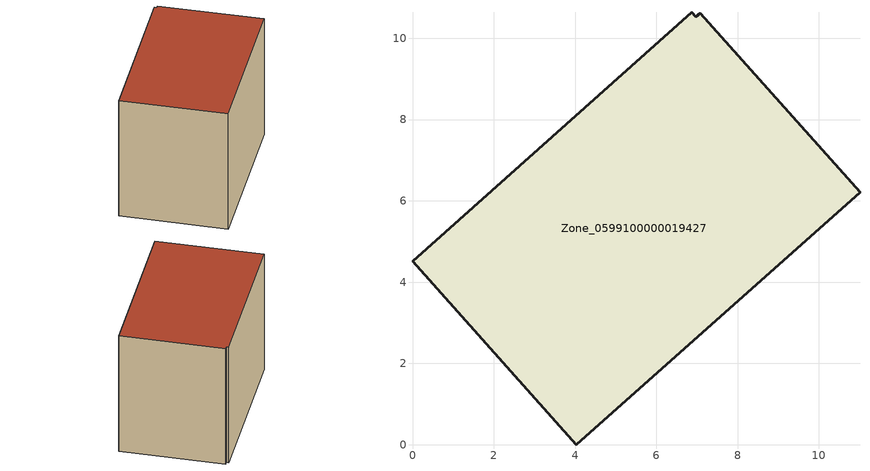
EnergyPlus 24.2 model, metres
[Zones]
Zone_0599100000019427
 floor ground (C_G): 7.08,10.62 11.01,6.21 4.03,0 0,4.52 6.87,10.64 6.97,10.53 z0
 wall outside (C_F): 4.03,0 11.01,6.21 7.08,10.62 6.97,10.53 6.87,10.64 0,4.52 4.03,0 z0:7.55
 roof outside (C_R): 11.01,6.21 7.08,10.62 6.97,10.53 6.87,10.64 0,4.52 4.03,0 z7.55
[BUILDING]
Pand.0599100000019427: North Axis=0; Terrain=City; Loads Convergence Tolerance Value=0.04; Temperature Convergence Tolerance Value=0.4; Solar Distribution=FullExterior; Maximum Number of Warmup Days=25; Minimum Number of Warmup Days=1
[Site:Location]
Rotterdam.The.Hague.AP_ZH_NLD Design_Conditions: Latitude=51.96; Longitude=4.45; Time Zone=1; Elevation=-4.5
[SITE:GROUNDTEMPERATURE:BUILDINGSURFACE]
18, 18, 18, 18, 18, 18, 18, 18, 18, 18, 18, 18
[MATERIAL] Thermal Absorptance=0.9; Solar Absorptance=0.7; Visible Absorptance=0.7
Name | Roughness | Thickness | Conductivity | Density | Specific Heat
G.TI.1965-1974 | MediumSmooth | 0.15 | 0.882353 | 540 | 1210
F.TI.1965-1974 | Rough | 0.3 | 0.697674 | 1920 | 840
R.TI.1965-1974 | MediumRough | 0.2 | 0.232558 | 1500 | 1000
[CONSTRUCTION]
C_G: G.TI.1965-1974
C_F: F.TI.1965-1974
C_R: R.TI.1965-1974
[ZONE]
Zone_0599100000019427: Type=1; Multiplier=1; Ceiling Height=Autocalculate; Volume=Autocalculate; Floor Area=autocalculate; Part of Total Floor Area=Yes
[ZONEINFILTRATION:DESIGNFLOWRATE]
Infil_Zone_0599100000019427: Zone or ZoneList or Space or SpaceList=Zone_0599100000019427; Schedule=AlwaysOn; Design Flow Rate Calculation Method=Flow/Area; Flow Rate per Floor Area=0.003; Constant Term Coefficient=1; Temperature Term Coefficient=0; Velocity Term Coefficient=0; Velocity Squared Term Coefficient=0
[HVACTEMPLATE:ZONE:IDEALLOADSAIRSYSTEM]
Zone_0599100000019427: Maximum Heating Supply Air Temperature=50; Minimum Cooling Supply Air Temperature=13; Maximum Heating Supply Air Humidity Ratio=0.0156; Minimum Cooling Supply Air Humidity Ratio=0.0077; Heating Limit=NoLimit; Cooling Limit=NoLimit; Dehumidification Control Type=ConstantSensibleHeatRatio; Cooling Sensible Heat Ratio=0.7; Dehumidification Setpoint=60; Humidification Control Type=None; Humidification Setpoint=30; Outdoor Air Method=None; Outdoor Air Flow Rate per Person=0.00944; Outdoor Air Flow Rate per Zone Floor Area=0; Outdoor Air Flow Rate per Zone=0; Demand Controlled Ventilation Type=None; Outdoor Air Economizer Type=NoEconomizer; Heat Recovery Type=None; Sensible Heat Recovery Effectiveness=0.7; Latent Heat Recovery Effectiveness=0.65
[ZONECONTROL:THERMOSTAT]
ThermostatControl_Zone_0599100000019427: Zone or ZoneList=Zone_0599100000019427; Control Type Schedule=DualSetpointControlType; Control 1=Thermostat_Zone_0599100000019427; Temperature Difference Between Cutout And Setpoint=0
[THERMOSTATSETPOINT:DUALSETPOINT]
Thermostat_Zone_0599100000019427: Heating Setpoint Temperature Schedule=HeatingSetpoint_Zone_0599100000019427; Cooling Setpoint Temperature Schedule=CoolingSetpoint_Zone_0599100000019427
[SCHEDULE:COMPACT]
HeatingSetpoint_Zone_0599100000019427: Through: 12/31, For: AllDays, Until: 24:00, 21
CoolingSetpoint_Zone_0599100000019427: Through: 12/31, For: AllDays, Until: 24:00, 24
DualSetpointControlType: Through: 12/31, For: AllDays, Until: 24:00, 4
AlwaysOn: Through: 12/31, For: AllDays, Until: 24:00, 1
